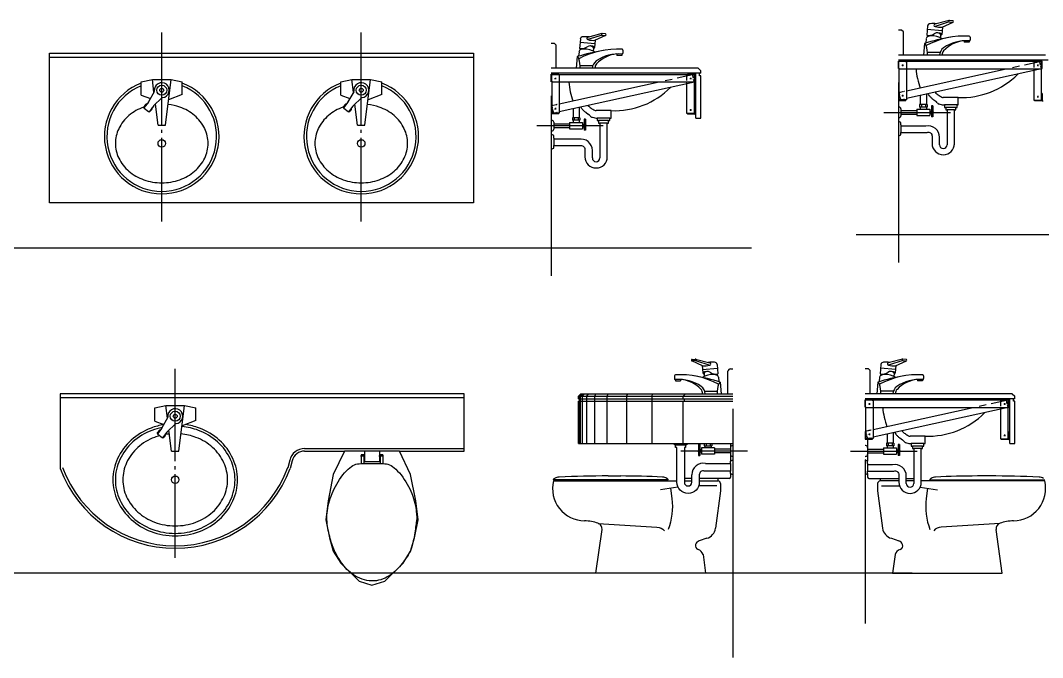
# Model space of a CAD drawing. Header units: inches. Extents: x -1249499 to 290957, y -589671 to 1013543.
# Drawn here: x -1134841 to -1130742, y 300146 to 302703 of the extents above; entities that cross this region are included whole.
import ezdxf

# ---------------------------------------------------------------- set-up
doc = ezdxf.new("R2010")
doc.units = ezdxf.units.IN
doc.header["$MEASUREMENT"] = 0
doc.linetypes.add('HIDDEN', pattern=[2, 1, -1])
doc.layers.add('4', color=4, linetype='Continuous')
doc.layers.add('5', color=5, linetype='Continuous')

msp = doc.modelspace()

# ---------------------------------------------------------------- linework, layer by layer
at = {"layer": '4'}
for p, q in [((-1131116.6, 302702.7), (-1131174.3, 302687.9)), ((-1131115.9, 302696.9), (-1131173.1, 302678.7)), ((-1131144.4, 302676.2), (-1131101, 302696.2)), ((-1131115.9, 302696.9), (-1131102.8, 302695.8)), ((-1131102.3, 302701.7), (-1131115.4, 302702.9)), ((-1131306.9, 302663.8), (-1131319.9, 302663.8)), ((-1131299.9, 302656.8), (-1131306.9, 302663.8)), ((-1131299.9, 302563.8), (-1131299.9, 302656.8)), ((-1131203.1, 302680.8), (-1131206.3, 302643.7)), ((-1131144.5, 302661.8), (-1131204.3, 302667)), ((-1131143.2, 302676.5), (-1131145.8, 302647)), ((-1132595.4, 302627.9), (-1132598.7, 302590.8)), ((-1132536.9, 302608.9), (-1132596.7, 302614.2)), ((-1132509, 302649.9), (-1132566.7, 302635)), ((-1132508.3, 302644), (-1132565.5, 302625.8)), ((-1132535.6, 302623.6), (-1132538.2, 302594.1)), ((-1132536.8, 302623.3), (-1132493.4, 302643.3)), ((-1132508.3, 302644), (-1132495.2, 302642.9)), ((-1132494.7, 302648.9), (-1132507.8, 302650)), ((-1131208.4, 302629.7), (-1131210, 302612.4)), ((-1131203.3, 302643.1), (-1131203.8, 302637.7)), ((-1131150.5, 302644.5), (-1131151.5, 302633.1)), ((-1131056.4, 302621.1), (-1131056.4, 302615.4)), ((-1131036.4, 302615.4), (-1131056.4, 302615.4)), ((-1131036.4, 302620.4), (-1131036.4, 302615.4)), ((-1131032, 302635.9), (-1131032, 302624.4)), ((-1134724, 302570.9), (-1133024, 302570.9)), ((-1134724, 301970.9), (-1134724, 302570.9)), ((-1133024, 302570.9), (-1133024, 301970.9)), ((-1132699.3, 302610.9), (-1132712.3, 302610.9)), ((-1132692.3, 302603.9), (-1132699.3, 302610.9)), ((-1132692.3, 302510.9), (-1132692.3, 302603.9)), ((-1132600.8, 302576.9), (-1132602.3, 302559.6)), ((-1132595.7, 302590.2), (-1132596.2, 302584.9)), ((-1132542.9, 302591.7), (-1132543.9, 302580.2)), ((-1132424.4, 302583.1), (-1132424.4, 302571.5)), ((-1131215.4, 302610.6), (-1131219.5, 302563.8)), ((-1131215.4, 302610.6), (-1131208.9, 302602.1)), ((-1131153.2, 302574), (-1131203.8, 302574)), ((-1134724, 302555.9), (-1133024, 302555.9)), ((-1132607.8, 302557.8), (-1132611.9, 302510.9)), ((-1132607.8, 302557.8), (-1132601.3, 302549.2)), ((-1132448.8, 302568.3), (-1132448.8, 302562.5)), ((-1132428.8, 302562.5), (-1132448.8, 302562.5)), ((-1132428.8, 302567.5), (-1132428.8, 302562.5)), ((-1130729.9, 302563.8), (-1131319.9, 302563.8)), ((-1130719.9, 302543.8), (-1131319.9, 302543.8)), ((-1131319.9, 302539.8), (-1131319.9, 302509.8)), ((-1131319.9, 302509.8), (-1131319.9, 302539.8)), ((-1131319.9, 302539.8), (-1131289.9, 302539.8)), ((-1130745.9, 302537.8), (-1131317.9, 302537.8)), ((-1131317.9, 302511.7), (-1131317.9, 302537.8)), ((-1131287.9, 302537.8), (-1131287.9, 302383.8)), ((-1130753.1, 302537.3), (-1130814.1, 302523.9)), ((-1130775.9, 302514.1), (-1130775.9, 302537.8)), ((-1130743.9, 302539.8), (-1130773.9, 302539.8)), ((-1130749.8, 302523.9), (-1130753.1, 302537.3)), ((-1130745.9, 302381.7), (-1130745.9, 302537.8)), ((-1130743.9, 302509.8), (-1130743.9, 302539.8)), ((-1132122.3, 302510.9), (-1132712.3, 302510.9)), ((-1132112.3, 302490.9), (-1132712.3, 302490.9)), ((-1132545.6, 302521.2), (-1132596.2, 302521.2)), ((-1132132.3, 302310.9), (-1132132.3, 302490.9)), ((-1132122.3, 302510.9), (-1132112.3, 302500.9)), ((-1132117.3, 302480.9), (-1132117.3, 302490.9)), ((-1132112.3, 302490.9), (-1132112.3, 302500.9)), ((-1131317.9, 302511.7), (-1131317.9, 302413.1)), ((-1130745.9, 302507.8), (-1131317.9, 302507.8)), ((-1131306.1, 302522.8), (-1131299.7, 302522.8)), ((-1131302.9, 302526), (-1131302.9, 302519.6)), ((-1130745.9, 302508.2), (-1131287.9, 302389)), ((-1130887.3, 302507.8), (-1131287.9, 302419.7)), ((-1130834.5, 302519.4), (-1130862.3, 302513.3)), ((-1130775.9, 302381.7), (-1130775.9, 302507.8)), ((-1130764.1, 302522.8), (-1130757.7, 302522.8)), ((-1130760.9, 302526), (-1130760.9, 302519.6)), ((-1130745.9, 302508.2), (-1130748.7, 302519.4)), ((-1134356.3, 302456.1), (-1134311.6, 302466.1)), ((-1134356.3, 302402.7), (-1134356.3, 302456.1)), ((-1134311.6, 302466.1), (-1134236.5, 302466.1)), ((-1134305.3, 302414.7), (-1134311.6, 302466.1)), ((-1134259, 302282.9), (-1134236.5, 302466.1)), ((-1134236.5, 302466.1), (-1134191.8, 302456.1)), ((-1134191.8, 302405.8), (-1134191.8, 302456.1)), ((-1133556.3, 302456.1), (-1133511.6, 302466.1)), ((-1133556.3, 302402.7), (-1133556.3, 302456.1)), ((-1133511.6, 302466.1), (-1133436.5, 302466.1)), ((-1133505.3, 302414.7), (-1133511.6, 302466.1)), ((-1133459, 302282.9), (-1133436.5, 302466.1)), ((-1133436.5, 302466.1), (-1133391.8, 302456.1)), ((-1133391.8, 302405.8), (-1133391.8, 302456.1)), ((-1132712.3, 302456.9), (-1132712.3, 302486.9)), ((-1132712.3, 302486.9), (-1132712.3, 302456.9)), ((-1132712.3, 302486.9), (-1132682.3, 302486.9)), ((-1132710.3, 302458.8), (-1132710.3, 302484.9)), ((-1132138.3, 302484.9), (-1132710.3, 302484.9)), ((-1132710.3, 302458.8), (-1132710.3, 302360.2)), ((-1132138.3, 302454.9), (-1132710.3, 302454.9)), ((-1132698.4, 302469.9), (-1132692.1, 302469.9)), ((-1132695.3, 302473.1), (-1132695.3, 302466.8)), ((-1132680.3, 302484.9), (-1132680.3, 302330.9)), ((-1132138.3, 302455.3), (-1132680.3, 302336.1)), ((-1132279.7, 302454.9), (-1132680.3, 302366.8)), ((-1132226.8, 302466.5), (-1132254.6, 302460.4)), ((-1132145.4, 302484.4), (-1132206.5, 302471)), ((-1132168.3, 302461.2), (-1132168.3, 302484.9)), ((-1132168.3, 302328.8), (-1132168.3, 302454.9)), ((-1132136.3, 302486.9), (-1132166.3, 302486.9)), ((-1132156.4, 302469.9), (-1132150.1, 302469.9)), ((-1132153.3, 302473.1), (-1132153.3, 302466.8)), ((-1132142.1, 302471), (-1132145.4, 302484.4)), ((-1132138.3, 302455.3), (-1132141, 302466.5)), ((-1132138.3, 302328.8), (-1132138.3, 302484.9)), ((-1132136.3, 302456.9), (-1132136.3, 302486.9)), ((-1132112.3, 302480.9), (-1132117.3, 302480.9)), ((-1132112.3, 302310.9), (-1132112.3, 302480.9)), ((-1134304.4, 302416.1), (-1134327.2, 302376.1)), ((-1133504.4, 302416.1), (-1133527.2, 302376.1)), ((-1131319.9, 302411.8), (-1131319.9, 302381.8)), ((-1131319.9, 302411.8), (-1131319.9, 302381.8)), ((-1131317.9, 302409.9), (-1131317.9, 302383.8)), ((-1130743.9, 302409.7), (-1130743.9, 302379.7)), ((-1134356.3, 302402.7), (-1134319.2, 302390.2)), ((-1134327.6, 302375.5), (-1134345.6, 302352.5)), ((-1134273.3, 302391.8), (-1134306.6, 302360)), ((-1134289, 302282.9), (-1134299.4, 302366.9)), ((-1134191.8, 302405.8), (-1134246.5, 302384.8)), ((-1133556.3, 302402.7), (-1133519.2, 302390.2)), ((-1133527.6, 302375.5), (-1133545.6, 302352.5)), ((-1133473.3, 302391.8), (-1133506.6, 302360)), ((-1133489, 302282.9), (-1133499.4, 302366.9)), ((-1133391.8, 302405.8), (-1133446.5, 302384.8)), ((-1131319.9, 302381.8), (-1131289.9, 302381.8)), ((-1131287.9, 302383.8), (-1131317.9, 302383.8)), ((-1131306.1, 302401.4), (-1131299.7, 302401.4)), ((-1131302.9, 302404.5), (-1131302.9, 302398.2)), ((-1131232.1, 302401.2), (-1131232.1, 302365.3)), ((-1131207.7, 302406.6), (-1131207.7, 302365.3)), ((-1131181.5, 302387.2), (-1131169.9, 302378.8)), ((-1131109.9, 302393.8), (-1131139.9, 302393.8)), ((-1131079.9, 302393.8), (-1131109.9, 302393.8)), ((-1131079.9, 302373.8), (-1131079.9, 302393.8)), ((-1131079.9, 302363.8), (-1131079.9, 302373.8)), ((-1130745.9, 302381.7), (-1130775.9, 302381.7)), ((-1130743.9, 302379.7), (-1130773.9, 302379.7)), ((-1130764.1, 302396.7), (-1130757.7, 302396.7)), ((-1130760.9, 302399.9), (-1130760.9, 302393.5)), ((-1130743.9, 302379.7), (-1130739.9, 302379.7)), ((-1134339, 302365.8), (-1134345.1, 302357.9)), ((-1134344.3, 302350.9), (-1134326.9, 302337.4)), ((-1134307.1, 302359.5), (-1134325.1, 302336.5)), ((-1134313.8, 302346.1), (-1134319.9, 302338.2)), ((-1133539, 302365.8), (-1133545.1, 302357.9)), ((-1133544.3, 302350.9), (-1133526.9, 302337.4)), ((-1133507.1, 302359.5), (-1133525.1, 302336.5)), ((-1133513.8, 302346.1), (-1133519.9, 302338.2)), ((-1132712.3, 302358.9), (-1132712.3, 302328.9)), ((-1132712.3, 302358.9), (-1132712.3, 302328.9)), ((-1132712.3, 302328.9), (-1132682.3, 302328.9)), ((-1132710.3, 302357), (-1132710.3, 302330.9)), ((-1132680.3, 302330.9), (-1132710.3, 302330.9)), ((-1132698.4, 302348.5), (-1132692.1, 302348.5)), ((-1132695.3, 302351.7), (-1132695.3, 302345.3)), ((-1132624.5, 302348.4), (-1132624.5, 302312.4)), ((-1132600.1, 302353.7), (-1132600.1, 302312.4)), ((-1132573.8, 302334.4), (-1132562.3, 302325.9)), ((-1132502.3, 302340.9), (-1132532.3, 302340.9)), ((-1132472.3, 302340.9), (-1132502.3, 302340.9)), ((-1132472.3, 302320.9), (-1132472.3, 302340.9)), ((-1132138.3, 302328.8), (-1132168.3, 302328.8)), ((-1132136.3, 302326.8), (-1132166.3, 302326.8)), ((-1132156.4, 302343.8), (-1132150.1, 302343.8)), ((-1132153.3, 302347), (-1132153.3, 302340.7)), ((-1132136.3, 302356.8), (-1132136.3, 302326.8)), ((-1132136.3, 302326.8), (-1132132.3, 302326.8)), ((-1131317.9, 302355.5), (-1131319.9, 302355.5)), ((-1131309.9, 302347.5), (-1131309.9, 302320.1)), ((-1131309.9, 302341.3), (-1131246.1, 302341.3)), ((-1131309.9, 302326.3), (-1131246.1, 302326.3)), ((-1131246.1, 302346.3), (-1131193.7, 302346.3)), ((-1131246.1, 302346.3), (-1131246.1, 302321.3)), ((-1131234.9, 302365.3), (-1131234.9, 302355.3)), ((-1131204.9, 302365.3), (-1131234.9, 302365.3)), ((-1131204.9, 302355.3), (-1131234.9, 302355.3)), ((-1131232.1, 302355.3), (-1131232.1, 302346.3)), ((-1131228, 302365.3), (-1131228, 302355.3)), ((-1131211.8, 302365.3), (-1131211.8, 302355.3)), ((-1131207.7, 302355.3), (-1131207.7, 302346.3)), ((-1131204.9, 302365.3), (-1131204.9, 302355.3)), ((-1131193.7, 302346.3), (-1131193.7, 302321.3)), ((-1131193.7, 302338.8), (-1131187.7, 302338.8)), ((-1131193.7, 302328.8), (-1131187.7, 302328.8)), ((-1131187.7, 302359.7), (-1131187.7, 302315.6)), ((-1131181.9, 302359.7), (-1131187.7, 302359.7)), ((-1131181.9, 302359.7), (-1131181.9, 302315.6)), ((-1131181.9, 302336.3), (-1131180.9, 302336.3)), ((-1131181.9, 302331.3), (-1131180.9, 302331.3)), ((-1131180.9, 302336.3), (-1131180.9, 302331.3)), ((-1131139.9, 302363.8), (-1131134.9, 302363.8)), ((-1131134.9, 302363.8), (-1131134.9, 302353.8)), ((-1131134.9, 302353.8), (-1131129.9, 302353.8)), ((-1131129.9, 302353.8), (-1131129.9, 302343.8)), ((-1131089.9, 302353.8), (-1131129.9, 302353.8)), ((-1131129.9, 302343.8), (-1131124.9, 302343.8)), ((-1131124.9, 302343.8), (-1131124.9, 302203.8)), ((-1131094.9, 302343.8), (-1131124.9, 302343.8)), ((-1131094.9, 302203.8), (-1131094.9, 302343.8)), ((-1131094.9, 302343.8), (-1131089.9, 302343.8)), ((-1131089.9, 302343.8), (-1131089.9, 302353.8)), ((-1131089.9, 302353.8), (-1131084.9, 302353.8)), ((-1131084.9, 302353.8), (-1131084.9, 302363.8)), ((-1131084.9, 302363.8), (-1131079.9, 302363.8)), ((-1132710.3, 302302.6), (-1132712.3, 302302.6)), ((-1132702.3, 302294.6), (-1132702.3, 302267.2)), ((-1132702.3, 302288.4), (-1132638.4, 302288.4)), ((-1132638.4, 302293.4), (-1132638.4, 302268.4)), ((-1132638.4, 302293.4), (-1132586.1, 302293.4)), ((-1132627.3, 302312.4), (-1132627.3, 302302.4)), ((-1132597.3, 302312.4), (-1132627.3, 302312.4)), ((-1132597.3, 302302.4), (-1132627.3, 302302.4)), ((-1132624.5, 302302.4), (-1132624.5, 302293.4)), ((-1132620.3, 302312.4), (-1132620.3, 302302.4)), ((-1132604.2, 302312.4), (-1132604.2, 302302.4)), ((-1132600.1, 302302.4), (-1132600.1, 302293.4)), ((-1132597.3, 302312.4), (-1132597.3, 302302.4)), ((-1132586.1, 302293.4), (-1132586.1, 302268.4)), ((-1132586.1, 302285.9), (-1132580.1, 302285.9)), ((-1132580.1, 302306.8), (-1132580.1, 302262.8)), ((-1132574.3, 302306.8), (-1132580.1, 302306.8)), ((-1132574.3, 302306.8), (-1132574.3, 302262.8)), ((-1132532.3, 302310.9), (-1132527.3, 302310.9)), ((-1132527.3, 302310.9), (-1132527.3, 302300.9)), ((-1132527.3, 302300.9), (-1132522.3, 302300.9)), ((-1132522.3, 302300.9), (-1132522.3, 302290.9)), ((-1132482.3, 302300.9), (-1132522.3, 302300.9)), ((-1132522.3, 302290.9), (-1132517.3, 302290.9)), ((-1132517.3, 302290.9), (-1132517.3, 302150.9)), ((-1132487.3, 302290.9), (-1132517.3, 302290.9)), ((-1132487.3, 302150.9), (-1132487.3, 302290.9)), ((-1132487.3, 302290.9), (-1132482.3, 302290.9)), ((-1132482.3, 302300.9), (-1132477.3, 302300.9)), ((-1132482.3, 302290.9), (-1132482.3, 302300.9)), ((-1132477.3, 302310.9), (-1132472.3, 302310.9)), ((-1132477.3, 302300.9), (-1132477.3, 302310.9)), ((-1132472.3, 302310.9), (-1132472.3, 302320.9)), ((-1132132.3, 302310.9), (-1132112.3, 302310.9)), ((-1131317.9, 302312.1), (-1131319.9, 302312.1)), ((-1131319.9, 302298.8), (-1131319.9, 302238.8)), ((-1131309.9, 302293.8), (-1131319.9, 302298.8)), ((-1131309.9, 302283.8), (-1131309.9, 302293.8)), ((-1131246.1, 302321.3), (-1131193.7, 302321.3)), ((-1131181.9, 302315.6), (-1131187.7, 302315.6)), ((-1134289, 302282.9), (-1134259, 302282.9)), ((-1133489, 302282.9), (-1133459, 302282.9)), ((-1132770.4, 302280.9), (-1132503.6, 302280.9)), ((-1132710.3, 302259.2), (-1132712.3, 302259.2)), ((-1132702.3, 302240.9), (-1132712.3, 302245.9)), ((-1132712.3, 302245.9), (-1132712.3, 302185.9)), ((-1132702.3, 302273.4), (-1132638.4, 302273.4)), ((-1132638.4, 302268.4), (-1132586.1, 302268.4)), ((-1132586.1, 302275.9), (-1132580.1, 302275.9)), ((-1132574.3, 302262.8), (-1132580.1, 302262.8)), ((-1132574.3, 302283.4), (-1132573.3, 302283.4)), ((-1132574.3, 302278.4), (-1132573.3, 302278.4)), ((-1132573.3, 302283.4), (-1132573.3, 302278.4)), ((-1131319.9, 302238.8), (-1131309.9, 302243.8)), ((-1131309.9, 302283.8), (-1131309.9, 302253.8)), ((-1131209.9, 302278.8), (-1131309.9, 302278.8)), ((-1132702.3, 302230.9), (-1132702.3, 302240.9)), ((-1132702.3, 302230.9), (-1132702.3, 302200.9)), ((-1132602.3, 302225.9), (-1132702.3, 302225.9)), ((-1131154.9, 302203.8), (-1131154.9, 302233.8)), ((-1132712.3, 302185.9), (-1132702.3, 302190.9)), ((-1132547.3, 302150.9), (-1132547.3, 302180.9)), ((-1133024, 301970.9), (-1134724, 301970.9)), ((-1132147.6, 301342.8), (-1132134.5, 301343.9)), ((-1132133.2, 301343.8), (-1132075.5, 301328.9)), ((-1131303.5, 301343.8), (-1131361.2, 301328.9)), ((-1131289.1, 301342.8), (-1131302.2, 301343.9)), ((-1132105.5, 301317.2), (-1132148.8, 301337.2)), ((-1132133.9, 301338), (-1132147, 301336.8)), ((-1132133.9, 301338), (-1132076.7, 301319.8)), ((-1132106.6, 301317.6), (-1132104, 301288.1)), ((-1132105.3, 301302.8), (-1132045.6, 301308.1)), ((-1132046.8, 301321.9), (-1132043.5, 301284.7)), ((-1131993.4, 301304.8), (-1131983.4, 301304.8)), ((-1131440.3, 301304.8), (-1131453.3, 301304.8)), ((-1131433.3, 301297.8), (-1131440.3, 301304.8)), ((-1131389.9, 301321.9), (-1131393.2, 301284.7)), ((-1131331.4, 301302.8), (-1131391.1, 301308.1)), ((-1131302.8, 301338), (-1131360, 301319.8)), ((-1131330.1, 301317.6), (-1131332.7, 301288.1)), ((-1131331.2, 301317.2), (-1131287.9, 301337.2)), ((-1131302.8, 301338), (-1131289.7, 301336.8)), ((-1132217.8, 301277), (-1132217.8, 301265.4)), ((-1132213.4, 301261.5), (-1132213.4, 301256.5)), ((-1132193.4, 301262.2), (-1132193.4, 301256.5)), ((-1132099.3, 301285.6), (-1132098.3, 301274.2)), ((-1132046.5, 301284.2), (-1132046, 301278.8)), ((-1132041.4, 301270.8), (-1132039.9, 301253.5)), ((-1132003.4, 301204.8), (-1132003.4, 301294.8)), ((-1131433.3, 301204.8), (-1131433.3, 301297.8)), ((-1131395.3, 301270.8), (-1131396.8, 301253.5)), ((-1131390.2, 301284.2), (-1131390.7, 301278.8)), ((-1131337.4, 301285.6), (-1131338.4, 301274.2)), ((-1131243.3, 301262.2), (-1131243.3, 301256.5)), ((-1131223.3, 301261.5), (-1131223.3, 301256.5)), ((-1131218.9, 301277), (-1131218.9, 301265.4)), ((-1132213.4, 301256.5), (-1132193.4, 301256.5)), ((-1132034.4, 301251.7), (-1132040.9, 301243.2)), ((-1132034.4, 301251.7), (-1132030.3, 301204.8)), ((-1131402.3, 301251.7), (-1131406.4, 301204.8)), ((-1131402.3, 301251.7), (-1131395.8, 301243.2)), ((-1131223.3, 301256.5), (-1131243.3, 301256.5)), ((-1134682, 301189.8), (-1133061, 301189.8)), ((-1133061, 301204.8), (-1134681, 301204.8)), ((-1134681, 301204.8), (-1134681, 300904.8)), ((-1133061, 300974.8), (-1133061, 301204.8)), ((-1132593.4, 301204.8), (-1132603.4, 301194.8)), ((-1132603.4, 301194.8), (-1131983.4, 301194.8)), ((-1132603.4, 301184.8), (-1132603.4, 301194.8)), ((-1132603.4, 301184.8), (-1131983.4, 301184.8)), ((-1132598.4, 301174.8), (-1132598.4, 301184.8)), ((-1132593.4, 301204.8), (-1131983.4, 301204.8)), ((-1132096.6, 301215.1), (-1132046, 301215.1)), ((-1130863.3, 301204.8), (-1131453.3, 301204.8)), ((-1130853.3, 301184.8), (-1131453.3, 301184.8)), ((-1131453.3, 301180.8), (-1131423.3, 301180.8)), ((-1131453.3, 301180.8), (-1131453.3, 301150.8)), ((-1131453.3, 301150.8), (-1131453.3, 301180.8)), ((-1130879.3, 301178.8), (-1131451.3, 301178.8)), ((-1131451.3, 301152.7), (-1131451.3, 301178.8)), ((-1131421.3, 301178.8), (-1131421.3, 301024.8)), ((-1131340.1, 301215.1), (-1131390.7, 301215.1)), ((-1130886.5, 301178.4), (-1130947.5, 301164.9)), ((-1130909.3, 301155.2), (-1130909.3, 301178.8)), ((-1130877.3, 301180.8), (-1130907.3, 301180.8)), ((-1130883.2, 301164.9), (-1130886.5, 301178.4)), ((-1130879.3, 301022.7), (-1130879.3, 301178.8)), ((-1130877.3, 301150.8), (-1130877.3, 301180.8)), ((-1130873.3, 301004.8), (-1130873.3, 301184.8)), ((-1130863.3, 301204.8), (-1130853.3, 301194.8)), ((-1130858.3, 301174.8), (-1130858.3, 301184.8)), ((-1130853.3, 301184.8), (-1130853.3, 301194.8)), ((-1134302.3, 301148), (-1134257.6, 301158)), ((-1134302.3, 301094.6), (-1134302.3, 301148)), ((-1134251.2, 301106.5), (-1134257.6, 301158)), ((-1134257.6, 301158), (-1134182.5, 301158)), ((-1134205, 300974.7), (-1134182.5, 301158)), ((-1134182.5, 301158), (-1134137.8, 301148)), ((-1134137.8, 301097.6), (-1134137.8, 301148)), ((-1132603.4, 301174.8), (-1131983.4, 301174.8)), ((-1132603.4, 301004.8), (-1132603.4, 301174.8)), ((-1131451.3, 301152.7), (-1131451.3, 301054.1)), ((-1130879.3, 301148.8), (-1131451.3, 301148.8)), ((-1131439.5, 301163.8), (-1131433.1, 301163.8)), ((-1131436.3, 301167), (-1131436.3, 301160.7)), ((-1130879.3, 301149.2), (-1131421.3, 301030)), ((-1131020.7, 301148.8), (-1131421.3, 301060.7)), ((-1130967.9, 301160.5), (-1130995.7, 301154.3)), ((-1130909.3, 301022.7), (-1130909.3, 301148.8)), ((-1130897.5, 301163.8), (-1130891.1, 301163.8)), ((-1130894.3, 301167), (-1130894.3, 301160.7)), ((-1130879.3, 301149.2), (-1130882.1, 301160.5)), ((-1130853.3, 301174.8), (-1130858.3, 301174.8)), ((-1130853.3, 301004.8), (-1130853.3, 301174.8)), ((-1134250.4, 301107.9), (-1134273.2, 301067.9)), ((-1134137.8, 301097.6), (-1134192.5, 301076.6)), ((-1134302.3, 301094.6), (-1134265.2, 301082)), ((-1134273.6, 301067.3), (-1134291.6, 301044.3)), ((-1134285, 301057.6), (-1134291.1, 301049.7)), ((-1134219.3, 301083.6), (-1134252.6, 301051.8)), ((-1134235, 300974.7), (-1134245.4, 301058.8)), ((-1134290.3, 301042.7), (-1134272.9, 301029.2)), ((-1134253.1, 301051.3), (-1134271.1, 301028.3)), ((-1134259.8, 301037.9), (-1134265.9, 301030)), ((-1131453.3, 301052.8), (-1131453.3, 301022.8)), ((-1131453.3, 301052.8), (-1131453.3, 301022.8)), ((-1131453.3, 301022.8), (-1131423.3, 301022.8)), ((-1131451.3, 301050.9), (-1131451.3, 301024.8)), ((-1131421.3, 301024.8), (-1131451.3, 301024.8)), ((-1131443.3, 301022.8), (-1131443.3, 300934.8)), ((-1131439.5, 301042.4), (-1131433.1, 301042.4)), ((-1131436.3, 301045.6), (-1131436.3, 301039.3)), ((-1131365.5, 301042.3), (-1131365.5, 301006.3)), ((-1131341.1, 301047.6), (-1131341.1, 301006.3)), ((-1131314.9, 301028.3), (-1131303.3, 301019.8)), ((-1131243.3, 301034.8), (-1131273.3, 301034.8)), ((-1131213.3, 301034.8), (-1131243.3, 301034.8)), ((-1131213.3, 301014.8), (-1131213.3, 301034.8)), ((-1131213.3, 301004.8), (-1131213.3, 301014.8)), ((-1130879.3, 301022.7), (-1130909.3, 301022.7)), ((-1130877.3, 301020.7), (-1130907.3, 301020.7)), ((-1130897.5, 301037.7), (-1130891.1, 301037.7)), ((-1130894.3, 301040.9), (-1130894.3, 301034.6)), ((-1130877.3, 301050.7), (-1130877.3, 301020.7)), ((-1130877.3, 301020.7), (-1130873.3, 301020.7)), ((-1134235, 300974.7), (-1134205, 300974.7)), ((-1133701, 300984.8), (-1133061, 300984.8)), ((-1133701, 300974.8), (-1133541, 300974.8)), ((-1133541, 300974.8), (-1133586, 300880.6)), ((-1133321, 300974.8), (-1133541, 300974.8)), ((-1133461, 300974.8), (-1133461, 300932.2)), ((-1133401, 300974.8), (-1133401, 300932.2)), ((-1133321, 300974.8), (-1133061, 300974.8)), ((-1133276, 300880.6), (-1133321, 300974.8)), ((-1132603.4, 301004.8), (-1131983.4, 301004.8)), ((-1132218.4, 300999.8), (-1132218.4, 301004.8)), ((-1132213.4, 300999.8), (-1132218.4, 300999.8)), ((-1132213.4, 300989.8), (-1132213.4, 300999.8)), ((-1132213.4, 300999.8), (-1132173.4, 300999.8)), ((-1132208.4, 300989.8), (-1132213.4, 300989.8)), ((-1132208.4, 300854.8), (-1132208.4, 300989.8)), ((-1132178.4, 300989.8), (-1132178.4, 300849.8)), ((-1132173.4, 300989.8), (-1132178.4, 300989.8)), ((-1132173.4, 300999.8), (-1132173.4, 300989.8)), ((-1132168.4, 300999.8), (-1132173.4, 300999.8)), ((-1132168.4, 301004.8), (-1132168.4, 300999.8)), ((-1132121.4, 300977.3), (-1132122.4, 300977.3)), ((-1132122.4, 300977.3), (-1132122.4, 300972.3)), ((-1132121.4, 301000.8), (-1132115.6, 301000.8)), ((-1132121.4, 301000.8), (-1132121.4, 300956.7)), ((-1132115.6, 301000.8), (-1132115.6, 300956.7)), ((-1132109.6, 300979.8), (-1132115.6, 300979.8)), ((-1132109.6, 300987.3), (-1132109.6, 300962.3)), ((-1132057.3, 300987.3), (-1132109.6, 300987.3)), ((-1132098.4, 301004.8), (-1132098.4, 300996.3)), ((-1132098.4, 300996.3), (-1132068.4, 300996.3)), ((-1132095.6, 300996.3), (-1132095.6, 300987.3)), ((-1132091.5, 301004.8), (-1132091.5, 300996.3)), ((-1132075.3, 301004.8), (-1132075.3, 300996.3)), ((-1132071.2, 300996.3), (-1132071.2, 300987.3)), ((-1132068.4, 301004.8), (-1132068.4, 300996.3)), ((-1132057.3, 300987.3), (-1132057.3, 300962.3)), ((-1131993.4, 300982.3), (-1132057.3, 300982.3)), ((-1131993.4, 301004.8), (-1131993.4, 300934.8)), ((-1131985.4, 300996.6), (-1131983.4, 300996.6)), ((-1131451.3, 300996.6), (-1131453.3, 300996.6)), ((-1131443.3, 300982.3), (-1131379.5, 300982.3)), ((-1131379.5, 300987.3), (-1131327.1, 300987.3)), ((-1131379.5, 300987.3), (-1131379.5, 300962.3)), ((-1131368.3, 301006.3), (-1131368.3, 300996.3)), ((-1131338.3, 301006.3), (-1131368.3, 301006.3)), ((-1131338.3, 300996.3), (-1131368.3, 300996.3)), ((-1131365.5, 300996.3), (-1131365.5, 300987.3)), ((-1131361.4, 301006.3), (-1131361.4, 300996.3)), ((-1131345.2, 301006.3), (-1131345.2, 300996.3)), ((-1131341.1, 300996.3), (-1131341.1, 300987.3)), ((-1131338.3, 301006.3), (-1131338.3, 300996.3)), ((-1131327.1, 300987.3), (-1131327.1, 300962.3)), ((-1131327.1, 300979.8), (-1131321.1, 300979.8)), ((-1131315.3, 301000.8), (-1131321.1, 301000.8)), ((-1131321.1, 301000.8), (-1131321.1, 300956.7)), ((-1131315.3, 301000.8), (-1131315.3, 300956.7)), ((-1131315.3, 300977.3), (-1131314.3, 300977.3)), ((-1131314.3, 300977.3), (-1131314.3, 300972.3)), ((-1131273.3, 301004.8), (-1131268.3, 301004.8)), ((-1131268.3, 301004.8), (-1131268.3, 300994.8)), ((-1131268.3, 300994.8), (-1131263.3, 300994.8)), ((-1131223.3, 300994.8), (-1131263.3, 300994.8)), ((-1131263.3, 300994.8), (-1131263.3, 300984.8)), ((-1131263.3, 300984.8), (-1131258.3, 300984.8)), ((-1131258.3, 300984.8), (-1131258.3, 300844.8)), ((-1131228.3, 300984.8), (-1131258.3, 300984.8)), ((-1131228.3, 300844.8), (-1131228.3, 300984.8)), ((-1131228.3, 300984.8), (-1131223.3, 300984.8)), ((-1131223.3, 300984.8), (-1131223.3, 300994.8)), ((-1131223.3, 300994.8), (-1131218.3, 300994.8)), ((-1131218.3, 300994.8), (-1131218.3, 301004.8)), ((-1131218.3, 301004.8), (-1131213.3, 301004.8)), ((-1130873.3, 301004.8), (-1130853.3, 301004.8)), ((-1133760.4, 300937.8), (-1133768.7, 300907.5)), ((-1133750.7, 300935.1), (-1133759, 300904.8)), ((-1133458.1, 300954.7), (-1133477.4, 300954.7)), ((-1133474, 300959.7), (-1133474, 300924.8)), ((-1133464, 300959.7), (-1133474, 300959.7)), ((-1133464, 300959.7), (-1133464, 300924.8)), ((-1133401, 300932.2), (-1133461, 300932.2)), ((-1133385.3, 300954.7), (-1133403.9, 300954.7)), ((-1133398, 300959.7), (-1133398, 300924.8)), ((-1133388, 300959.7), (-1133398, 300959.7)), ((-1133388, 300959.7), (-1133388, 300924.8)), ((-1132121.4, 300972.3), (-1132122.4, 300972.3)), ((-1132121.4, 300956.7), (-1132115.6, 300956.7)), ((-1132109.6, 300969.8), (-1132115.6, 300969.8)), ((-1132057.3, 300962.3), (-1132109.6, 300962.3)), ((-1131993.4, 300967.3), (-1132057.3, 300967.3)), ((-1131993.4, 300934.8), (-1131983.4, 300939.8)), ((-1131993.4, 300924.8), (-1131993.4, 300934.8)), ((-1131985.4, 300953.1), (-1131983.4, 300953.1)), ((-1131983.4, 300939.8), (-1131983.4, 300879.8)), ((-1131451.3, 300953.1), (-1131453.3, 300953.1)), ((-1131443.3, 300934.8), (-1131453.3, 300939.8)), ((-1131453.3, 300939.8), (-1131453.3, 300879.8)), ((-1131443.3, 300967.3), (-1131379.5, 300967.3)), ((-1131443.3, 300924.8), (-1131443.3, 300934.8)), ((-1131379.5, 300962.3), (-1131327.1, 300962.3)), ((-1131327.1, 300969.8), (-1131321.1, 300969.8)), ((-1131315.3, 300956.7), (-1131321.1, 300956.7)), ((-1131315.3, 300972.3), (-1131314.3, 300972.3)), ((-1132093.4, 300924.8), (-1131993.4, 300924.8)), ((-1131993.4, 300924.8), (-1131993.4, 300894.8)), ((-1131443.3, 300924.8), (-1131443.3, 300894.8)), ((-1131343.3, 300919.8), (-1131443.3, 300919.8)), ((-1133586, 300880.6), (-1133606.4, 300774.6)), ((-1133255.6, 300774.6), (-1133276, 300880.6)), ((-1132448.4, 300859.8), (-1132703.4, 300859.8)), ((-1132703.4, 300854.8), (-1132208.4, 300854.8)), ((-1132483.4, 300874.8), (-1132433.4, 300874.8)), ((-1132243.4, 300859.8), (-1132448.4, 300859.8)), ((-1132148.4, 300864.8), (-1132178.4, 300864.8)), ((-1132148.4, 300849.8), (-1132148.4, 300879.8)), ((-1132043.4, 300864.8), (-1132118.4, 300864.8)), ((-1132043.4, 300864.8), (-1132043.4, 300854.8)), ((-1131998.4, 300864.8), (-1132043.4, 300864.8)), ((-1131993.4, 300884.8), (-1131993.4, 300869.8)), ((-1131983.4, 300879.8), (-1131993.4, 300884.8)), ((-1131453.3, 300879.8), (-1131443.3, 300884.8)), ((-1131443.3, 300884.8), (-1131443.3, 300869.8)), ((-1131438.3, 300864.8), (-1131393.3, 300864.8)), ((-1131393.3, 300864.8), (-1131318.3, 300864.8)), ((-1131393.3, 300864.8), (-1131393.3, 300854.8)), ((-1131288.3, 300844.8), (-1131288.3, 300874.8)), ((-1131288.3, 300864.8), (-1131258.3, 300864.8)), ((-1130733.3, 300854.8), (-1131228.3, 300854.8)), ((-1131193.3, 300859.8), (-1130988.3, 300859.8)), ((-1130953.3, 300874.8), (-1131003.3, 300874.8)), ((-1130988.3, 300859.8), (-1130733.3, 300859.8)), ((-1132033.4, 300814.8), (-1132053.4, 300664.8)), ((-1132033.4, 300844.8), (-1132033.4, 300814.8)), ((-1131403.3, 300844.8), (-1131403.3, 300814.8)), ((-1131403.3, 300814.8), (-1131383.3, 300664.8)), ((-1133606.4, 300774.6), (-1133616, 300698.8)), ((-1133246, 300698.8), (-1133255.6, 300774.6)), ((-1133616, 300698.8), (-1133601, 300626.1)), ((-1133261, 300626.1), (-1133246, 300698.8)), ((-1132533.4, 300484.8), (-1132508.4, 300659.8)), ((-1130903.3, 300484.8), (-1130928.3, 300659.8)), ((-1133601, 300626.1), (-1133586, 300573.1)), ((-1133276, 300573.1), (-1133261, 300626.1)), ((-1132088.4, 300624.8), (-1132118.4, 300614.8)), ((-1131348.3, 300624.8), (-1131318.3, 300614.8)), ((-1133586, 300573.1), (-1133556, 300525.1)), ((-1133306, 300525.1), (-1133276, 300573.1)), ((-1133556, 300525.1), (-1133482.8, 300453.2)), ((-1133379.8, 300453.4), (-1133306, 300525.1)), ((-1132103.4, 300559.8), (-1132093.4, 300484.8)), ((-1131333.3, 300559.8), (-1131343.3, 300484.8)), ((-1132093.4, 300484.8), (-1132533.4, 300484.8)), ((-1131343.3, 300484.8), (-1130903.3, 300484.8)), ((-1133482.8, 300453.2), (-1133431, 300437.2)), ((-1133431, 300437.2), (-1133379.8, 300453.4))]:
    msp.add_line(p, q, dxfattribs=at)
at = {"layer": '4', "linetype": 'HIDDEN'}
for points in [[(-1131295.8, 302417.9), (-1131318, 302413.1), (-1131310.8, 302383.9), (-1131295.8, 302387.2)], [(-1132688.2, 302365.1), (-1132710.4, 302360.2), (-1132703.2, 302331.1), (-1132688.2, 302334.4)], [(-1131429.2, 301059), (-1131451.4, 301054.1), (-1131444.2, 301025), (-1131429.2, 301028.3)]]:
    msp.add_lwpolyline(points, dxfattribs=at)
at = {"layer": '4'}
for points in [[(-1131084.9, 302363.8), (-1131109.9, 302363.8), (-1131134.9, 302363.8, -0.009146)], [(-1132477.3, 302310.9), (-1132502.3, 302310.9), (-1132527.3, 302310.9, -0.009146)], [(-1131309.9, 302243.8), (-1131309.9, 302253.8), (-1131204.9, 302253.8, -0.5), (-1131184.9, 302238.8), (-1131184.9, 302208.8, 1), (-1131094.9, 302208.8), (-1131094.9, 302213.8)], [(-1132702.3, 302190.9), (-1132702.3, 302200.9), (-1132597.3, 302200.9, -0.5), (-1132577.3, 302185.9), (-1132577.3, 302155.9, 1), (-1132487.3, 302155.9), (-1132487.3, 302160.9)], [(-1134470, 300859.7, 0.108254), (-1134451.4, 300774.8, 0.102013), (-1134396.8, 300700.6, 0.094273), (-1134316.9, 300652.2, 0.089446), (-1134220, 300634.7, 0.089446), (-1134123.2, 300652.2, 0.094273), (-1134043.3, 300700.6, 0.102013), (-1133988.6, 300774.8, 0.108254), (-1133970, 300859.7, 0.108254), (-1133988.6, 300944.6, 0.102013), (-1134043.3, 301018.8, 0.094273), (-1134123.2, 301067.2, 0.052395), (-1134179.3, 301081.7, 0.089446)], [(-1134265.8, 301080.9, 0.047775), (-1134316.9, 301067.2, 0.094273), (-1134396.8, 301018.8, 0.102013), (-1134451.4, 300944.6, 0.108254), (-1134470, 300859.7, 0.108254)], [(-1134460, 300859.7, 0.108254), (-1134442.3, 300779, 0.102013), (-1134390.1, 300708, 0.094273), (-1134313.4, 300661.5, 0.089446), (-1134220, 300644.7, 0.089446), (-1134126.7, 300661.5, 0.094273), (-1134049.9, 300708, 0.102013), (-1133997.7, 300779, 0.108254), (-1133980, 300859.7, 0.108254), (-1133997.7, 300940.4, 0.102013), (-1134049.9, 301011.4, 0.094273), (-1134126.7, 301057.9, 0.063873), (-1134192.9, 301073.3, 0.089446)], [(-1134272.3, 301069.5, 0.040046), (-1134313.4, 301057.9, 0.094273), (-1134390.1, 301011.4, 0.102013), (-1134442.3, 300940.4, 0.108254), (-1134460, 300859.7, 0.108254)], [(-1134430, 300859.7, 0.108254), (-1134415.1, 300791.5, 0.102013), (-1134370, 300730.3, 0.094273), (-1134302.9, 300689.6, 0.089446), (-1134220, 300674.7, 0.089446), (-1134137.1, 300689.6, 0.094273), (-1134070, 300730.3, 0.102013), (-1134025, 300791.5, 0.108254), (-1134010, 300859.7, 0.108254), (-1134025, 300927.9, 0.102013), (-1134070, 300989.1, 0.094273), (-1134137.1, 301029.7, 0.064532), (-1134196.6, 301043.5, 0.089446)], [(-1134282.2, 301036.4, 0.02295), (-1134302.9, 301029.7, 0.094273), (-1134370, 300989.1, 0.102013), (-1134415.1, 300927.9, 0.108254), (-1134430, 300859.7, 0.108254)], [(-1134243.5, 301043.5, 0.016194), (-1134258.7, 301041.5, 0.094273)], [(-1131218.3, 301004.8), (-1131243.3, 301004.8), (-1131268.3, 301004.8, -0.009146)], [(-1131993.4, 300884.8), (-1131993.4, 300894.8), (-1132098.4, 300894.8, 0.5), (-1132118.4, 300879.8), (-1132118.4, 300849.8, -1), (-1132208.4, 300849.8), (-1132208.4, 300854.8)], [(-1131443.3, 300884.8), (-1131443.3, 300894.8), (-1131338.3, 300894.8, -0.5), (-1131318.3, 300879.8), (-1131318.3, 300849.8, 1), (-1131228.3, 300849.8), (-1131228.3, 300854.8)], [(-1132178.4, 300854.8), (-1132148.4, 300854.8, -0.414214)], [(-1132118.4, 300854.8), (-1132043.4, 300854.8, -0.414214)], [(-1131318.3, 300854.8), (-1131393.3, 300854.8, 0.414214)], [(-1131258.3, 300854.8), (-1131288.3, 300854.8, 0.414214)], [(-1132233.6, 300825.8), (-1132228.4, 300784.8, -0.122797), (-1132243.4, 300659.8, -0.945751)], [(-1131203.1, 300825.8), (-1131208.3, 300784.8, 0.122797), (-1131193.3, 300659.8, 0.945751)], [(-1132523.4, 300684.8), (-1132288.4, 300669.8, -0.20266), (-1132258.4, 300654.8, -0.122404)], [(-1130913.3, 300684.8), (-1131148.3, 300669.8, 0.20266), (-1131178.3, 300654.8, 0.122404)]]:
    msp.add_lwpolyline(points, format="xyb", dxfattribs=at)
msp.add_lwpolyline([(-1133348.2, 300912.8), (-1133341.6, 300907.8), (-1133334.9, 300901.7), (-1133328.1, 300894.8), (-1133321.2, 300887.2), (-1133314.4, 300878.9), (-1133307.8, 300870.2), (-1133301.4, 300861.1), (-1133295.3, 300851.7), (-1133289.6, 300842.3), (-1133284.3, 300832.7), (-1133279.5, 300823.1), (-1133275, 300813.5), (-1133271, 300803.9), (-1133267.3, 300794.2), (-1133264.1, 300784.6), (-1133261.4, 300774.9), (-1133259, 300765.4), (-1133257.1, 300756.1), (-1133255.5, 300747), (-1133254.2, 300738.5), (-1133253.2, 300730.6), (-1133252.5, 300723.5), (-1133252, 300717.3), (-1133251.6, 300712.1), (-1133251.4, 300708.1), (-1133251.4, 300705), (-1133251.4, 300702.5), (-1133251.6, 300700.3), (-1133251.9, 300698.1), (-1133252.4, 300695.6), (-1133252.9, 300692.4), (-1133253.5, 300688.4), (-1133254.3, 300683.3), (-1133255.1, 300677.1), (-1133256, 300670.1), (-1133257, 300662.5), (-1133258.1, 300654.5), (-1133259.4, 300646.3), (-1133260.7, 300638), (-1133262.1, 300629.8), (-1133263.6, 300622), (-1133265.2, 300614.6), (-1133266.8, 300607.6), (-1133268.4, 300601.2), (-1133269.9, 300595.4), (-1133271.3, 300590.2), (-1133272.5, 300585.7), (-1133273.6, 300582), (-1133274.5, 300579), (-1133275.2, 300576.7), (-1133275.9, 300574.9), (-1133276.6, 300573.3), (-1133277.4, 300571.7), (-1133278.4, 300569.9), (-1133279.7, 300567.8), (-1133281.4, 300565.1), (-1133283.5, 300561.8), (-1133286, 300557.7), (-1133289, 300553.1), (-1133292.4, 300548), (-1133296.1, 300542.4), (-1133300.3, 300536.4), (-1133304.9, 300530.2), (-1133309.8, 300523.8), (-1133315.1, 300517.2), (-1133320.8, 300510.6), (-1133326.8, 300504), (-1133333.1, 300497.6), (-1133339.8, 300491.3), (-1133346.8, 300485.3), (-1133354.2, 300479.6), (-1133361.8, 300474.4), (-1133369.8, 300469.6), (-1133378, 300465.4), (-1133386.6, 300461.7), (-1133395.3, 300458.7), (-1133404.3, 300456.4), (-1133413.5, 300454.7), (-1133422.8, 300453.9), (-1133432.3, 300453.8), (-1133441.8, 300454.5), (-1133451.5, 300456), (-1133461, 300458.3), (-1133470.4, 300461.1), (-1133479.6, 300464.6), (-1133488.4, 300468.6), (-1133496.9, 300473), (-1133504.8, 300477.9), (-1133512.2, 300483), (-1133519.1, 300488.5), (-1133525.4, 300494.2), (-1133531.3, 300500.1), (-1133536.9, 300506.2), (-1133542.1, 300512.3), (-1133547, 300518.5), (-1133551.6, 300524.8), (-1133556, 300531), (-1133560.3, 300537.2), (-1133564.3, 300543.4), (-1133568.1, 300549.6), (-1133571.7, 300555.9), (-1133575.2, 300562.2), (-1133578.4, 300568.6), (-1133581.5, 300575.1), (-1133584.3, 300581.6), (-1133587, 300588.3), (-1133589.6, 300595.1), (-1133592, 300602.1), (-1133594.3, 300609.2), (-1133596.4, 300616.5), (-1133598.6, 300624), (-1133600.6, 300631.7), (-1133602.6, 300639.6), (-1133604.5, 300647.7), (-1133606.3, 300656), (-1133607.9, 300664.5), (-1133609.3, 300673.2), (-1133610.5, 300681.9), (-1133611.3, 300690.8), (-1133611.7, 300699.9), (-1133611.8, 300709), (-1133611.5, 300718.2), (-1133610.7, 300727.5), (-1133609.6, 300736.9), (-1133608.1, 300746.3), (-1133606.2, 300755.8), (-1133604, 300765.4), (-1133601.3, 300775), (-1133598.3, 300784.6), (-1133595, 300794.3), (-1133591.2, 300803.9), (-1133587.1, 300813.6), (-1133582.6, 300823.2), (-1133577.7, 300832.8), (-1133572.4, 300842.3), (-1133566.7, 300851.7), (-1133560.7, 300861.1), (-1133554.3, 300870.2), (-1133547.6, 300878.9), (-1133540.8, 300887.2), (-1133534, 300894.8), (-1133527.1, 300901.7), (-1133520.3, 300907.8), (-1133513.7, 300912.8), (-1133507.4, 300916.8), (-1133501.2, 300919.8), (-1133495.1, 300921.9), (-1133488.9, 300923.3), (-1133482.7, 300924.2), (-1133476.2, 300924.6), (-1133469.5, 300924.8), (-1133462.4, 300924.8), (-1133454.9, 300924.8), (-1133447.1, 300924.8), (-1133439, 300924.8), (-1133430.8, 300924.8), (-1133422.5, 300924.8), (-1133414.5, 300924.8), (-1133406.6, 300924.8), (-1133399.1, 300924.8), (-1133392.1, 300924.8), (-1133385.4, 300924.6), (-1133379, 300924.2), (-1133372.8, 300923.3), (-1133366.8, 300921.9), (-1133360.7, 300919.8), (-1133354.5, 300916.8)], close=True, dxfattribs=at)
for points in [[(-1132203.9, 300830.3), (-1132273.4, 300819.8)], [(-1132048.4, 300834.8), (-1132121, 300834.8)], [(-1131388.3, 300834.8), (-1131315.7, 300834.8)], [(-1131232.8, 300830.3), (-1131163.3, 300819.8)]]:
    msp.add_lwpolyline(points, dxfattribs=at)
for centre, radius in [((-1134274, 302422.9), 20), ((-1134274, 302422.9), 8), ((-1133474, 302422.9), 20), ((-1133474, 302422.9), 8), ((-1134274, 302209.4), 15), ((-1133474, 302209.4), 15), ((-1134220, 301114.7), 20), ((-1134220, 301114.7), 8), ((-1134220, 300859.7), 15)]:
    msp.add_circle(centre, radius, dxfattribs=at)
for centre, radius, start, end in [((-1131115.6, 302699.9), 3, 84.9575, 264.9575), ((-1131102.5, 302698.7), 3, 264.9575, 84.9575), ((-1131193.1, 302679.9), 10, 84.9575, 174.9575), ((-1131181.6, 302549), 141.3, 84.3298, 94.3254), ((-1131172.7, 302683.4), 4.72, 109.2725, 265.2465), ((-1131162.6, 302629.6), 23.9, 49.7712, 124.3145), ((-1131152.3, 302750.3), 74.5, 253.7876, 276.1274), ((-1131167.1, 302630), 23.9, 52.4361, 79.604), ((-1132585.5, 302627.1), 10, 84.9575, 174.9575), ((-1132574, 302496.2), 141.3, 84.3298, 94.3254), ((-1132565.1, 302630.6), 4.72, 109.2725, 265.2465), ((-1132544.7, 302697.4), 74.5, 253.7876, 276.1274), ((-1132508, 302647), 3, 84.9575, 264.9575), ((-1132494.9, 302645.9), 3, 264.9575, 84.9575), ((-1130956.1, 301748.7), 900.1, 99.9893, 106.748), ((-1131053.3, 302304.9), 335.5, 86.995, 117.6332), ((-1131198.5, 302628.9), 10, 104.8877, 174.9575), ((-1131197.7, 302680.9), 38.2, 256.8698, 304.3145), ((-1131183.3, 302571.7), 69.1, 65.0273, 104.8877), ((-1131168.2, 302602.2), 35.1, 49.0941, 66.4217), ((-1131155.5, 302645), 5, 354.9575, 52.4361), ((-1131150.7, 302648.6), 5.21, 270.7294, 333.7033), ((-1131148.4, 302646.3), 2, 314.776, 49.7712), ((-1131147.8, 302647.2), 2, 333.7033, 354.9575), ((-1131051.3, 302469), 152.1, 84.3945, 125.2669), ((-1131045.3, 302493.3), 128.3, 94.9783, 136.6415), ((-1131036, 302624.4), 4, 264.3945, 0), ((-1131036, 302635.9), 4, 0, 85.1765), ((-1132348.4, 301695.8), 900.1, 99.9893, 106.748), ((-1132445.7, 302252), 335.5, 86.995, 117.6332), ((-1132590.9, 302576), 10, 104.8877, 174.9575), ((-1132590, 302628.1), 38.2, 256.8698, 304.3145), ((-1132575.7, 302518.8), 69.1, 65.0273, 104.8877), ((-1132555, 302576.7), 23.9, 49.7712, 124.3145), ((-1132559.4, 302577.1), 23.9, 52.4361, 79.604), ((-1132560.5, 302549.3), 35.1, 49.0941, 66.4217), ((-1132547.9, 302592.1), 5, 354.9575, 52.4361), ((-1132543.1, 302595.7), 5.21, 270.7294, 333.7033), ((-1132540.8, 302593.5), 2, 314.776, 49.7712), ((-1132540.2, 302594.3), 2, 333.7033, 354.9575), ((-1132428.4, 302571.5), 4, 264.3945, 0), ((-1132428.4, 302583.1), 4, 0, 85.1765), ((-1131331.2, 302565.4), 127.7, 359.2661, 16.6991), ((-1131112.9, 302559.2), 43, 127.659, 173.8716), ((-1131123.2, 302566.9), 21.1, 136.6415, 188.6057), ((-1132723.6, 302512.6), 127.7, 359.2661, 16.6991), ((-1132505.3, 302506.3), 43, 127.659, 173.8716), ((-1132443.7, 302416.1), 152.1, 84.3945, 125.2669), ((-1132437.7, 302440.5), 128.3, 94.9783, 136.6415), ((-1131291.9, 302539.8), 2.01, 273.8418, 359.81), ((-1130771.9, 302539.8), 2.01, 180.19, 266.1582), ((-1132515.6, 302514.1), 21.1, 136.6415, 188.6057), ((-1131319.9, 302511.8), 2.01, 270.19, 356.1582), ((-1130980.5, 302527.8), 269.5, 184.2627, 200.8508), ((-1130743.9, 302511.8), 2.01, 183.8418, 269.81), ((-1134274, 302236.9), 230, 110.9598, 69.0402), ((-1134274, 302422.9), 30, 276.8691, 187.1181), ((-1133474, 302236.9), 230, 110.9598, 69.0402), ((-1133474, 302422.9), 30, 276.8691, 187.1181), ((-1132712.3, 302458.9), 2.01, 270.19, 356.1582), ((-1132684.3, 302486.9), 2.01, 273.8418, 359.81), ((-1132372.8, 302475), 269.5, 184.2627, 200.8508), ((-1132164.3, 302486.9), 2.01, 180.19, 266.1582), ((-1132136.3, 302458.9), 2.01, 183.8418, 269.81), ((-1131066.9, 302712.1), 318.6, 267.6668, 315.0911), ((-1134274, 302236.9), 220, 111.9609, 68.0391), ((-1134308.8, 302418.6), 5, 330.3527, 7.1181), ((-1133474, 302236.9), 220, 111.9609, 68.0391), ((-1133508.8, 302418.6), 5, 330.3527, 7.1181), ((-1132459.3, 302659.2), 318.6, 267.6668, 315.0911), ((-1131319.9, 302409.7), 2.01, 3.8418, 89.81), ((-1131111.3, 302466.7), 107.5, 213.1072, 216.8699), ((-1131084.5, 302506.4), 127.3, 226.3005, 233.6993), ((-1130743.9, 302407.7), 2.01, 90.19, 176.1582), ((-1134335, 302362.7), 5, 75.5718, 141.9936), ((-1134331.6, 302378.6), 5, 321.9936, 330.3527), ((-1134269.9, 302388.2), 5, 96.8691, 133.6346), ((-1134274, 302149), 218.4, 70.6151, 83.3692), ((-1133535, 302362.7), 5, 75.5718, 141.9936), ((-1133531.6, 302378.6), 5, 321.9936, 330.3527), ((-1133469.9, 302388.2), 5, 96.8691, 133.6346), ((-1133474, 302149), 218.4, 70.6151, 83.3692), ((-1131291.9, 302381.7), 2.01, 0.19, 86.1582), ((-1131140.6, 302444.7), 70.9, 216.8699, 225.9573), ((-1131155.8, 302429), 49, 225.9573, 238.478), ((-1131200.8, 302343), 47.3, 38.99, 49.1438), ((-1131146.6, 302387), 22.6, 218.99, 233.7121), ((-1131102.4, 302482.1), 97.2, 233.6993, 243.4349), ((-1131157.2, 302372.5), 4.63, 233.7121, 255.9638), ((-1131033.2, 302868.3), 515.7, 255.9638, 258.0597), ((-1131139.9, 302407), 13.3, 243.4349, 270), ((-1130771.9, 302379.7), 2.01, 93.8418, 179.81), ((-1134284.4, 302178.6), 187.1, 109.2741, 130.3466), ((-1134341.2, 302354.8), 5, 141.9936, 231.9936), ((-1134323.9, 302341.3), 5, 231.9936, 321.9936), ((-1134317.7, 302349.2), 5, 321.9936, 28.4155), ((-1134303.2, 302356.4), 5, 133.6346, 141.9936), ((-1134263.6, 302178.6), 187.1, 49.6534, 70.6151), ((-1133484.4, 302178.6), 187.1, 109.3849, 130.3466), ((-1133541.2, 302354.8), 5, 141.9936, 231.9936), ((-1133523.9, 302341.3), 5, 231.9936, 321.9936), ((-1133517.7, 302349.2), 5, 321.9936, 28.4155), ((-1133503.2, 302356.4), 5, 133.6346, 141.9936), ((-1133463.6, 302178.6), 187.1, 49.6534, 70.6151), ((-1132712.3, 302356.9), 2.01, 3.8418, 89.81), ((-1132684.3, 302328.9), 2.01, 0.19, 86.1582), ((-1132503.7, 302413.9), 107.5, 213.1072, 216.8699), ((-1132533, 302391.9), 70.9, 216.8699, 225.9573), ((-1132548.2, 302376.1), 49, 225.9573, 238.478), ((-1132476.9, 302453.5), 127.3, 226.3005, 233.6993), ((-1132593.2, 302290.2), 47.3, 38.99, 49.1438), ((-1132494.8, 302429.2), 97.2, 233.6993, 243.4349), ((-1132532.3, 302354.2), 13.3, 243.4349, 270), ((-1132164.3, 302326.8), 2.01, 93.8418, 179.81), ((-1132136.3, 302354.8), 2.01, 90.19, 176.1582), ((-1131317.9, 302347.5), 8, 0, 90), ((-1134300.4, 302197.4), 162.4, 130.3466, 154.0053), ((-1134247.7, 302197.4), 162.4, 25.9947, 49.6534), ((-1133500.4, 302197.4), 162.4, 130.3466, 154.0053), ((-1133447.7, 302197.4), 162.4, 25.9947, 49.6534), ((-1132710.3, 302294.6), 8, 0, 90), ((-1132538.9, 302334.1), 22.6, 218.99, 233.7121), ((-1132549.5, 302319.7), 4.63, 233.7121, 255.9638), ((-1132425.6, 302815.5), 515.7, 255.9638, 258.0597), ((-1131317.9, 302320.1), 8, 270, 0), ((-1134325.1, 302209.4), 134.9, 154.0053, 180), ((-1134223, 302209.4), 134.9, 0, 25.9947), ((-1133525.1, 302209.4), 134.9, 154.0053, 180), ((-1133423, 302209.4), 134.9, 0, 25.9947), ((-1132710.3, 302267.2), 8, 270, 0), ((-1131200.8, 302233.8), 45.9, 0, 101.4212), ((-1134325.1, 302209.4), 134.9, 180, 205.9947), ((-1134223, 302209.4), 134.9, 334.0053, 0), ((-1133525.1, 302209.4), 134.9, 180, 205.9947), ((-1133423, 302209.4), 134.9, 334.0053, 0), ((-1132593.2, 302180.9), 45.9, 0, 101.4212), ((-1131139.9, 302203.8), 15, 180, 0), ((-1134300.4, 302221.5), 162.4, 205.9947, 229.6534), ((-1134247.7, 302221.5), 162.4, 310.3466, 334.0053), ((-1133500.4, 302221.5), 162.4, 205.9947, 229.6534), ((-1133447.7, 302221.5), 162.4, 310.3466, 334.0053), ((-1132532.3, 302150.9), 15, 180, 0), ((-1134284.4, 302240.3), 187.1, 229.6534, 250.6151), ((-1134263.6, 302240.3), 187.1, 289.3849, 310.3466), ((-1133484.4, 302240.3), 187.1, 229.6534, 250.6151), ((-1133463.6, 302240.3), 187.1, 289.3849, 310.3466), ((-1134274, 302269.8), 218.4, 250.6151, 270), ((-1134274, 302269.8), 218.4, 270, 289.3849), ((-1133474, 302269.8), 218.4, 250.6151, 270), ((-1133474, 302269.8), 218.4, 270, 289.3849), ((-1132147.3, 301339.8), 3, 95.0425, 275.0425), ((-1132134.2, 301340.9), 3, 275.0425, 95.0425), ((-1131302.5, 301340.9), 3, 84.9575, 264.9575), ((-1131289.4, 301339.8), 3, 264.9575, 84.9575), ((-1132097.5, 301391.3), 74.5, 263.8726, 286.2124), ((-1132068.3, 301190.1), 141.3, 85.6746, 95.6702), ((-1132077.1, 301324.5), 4.72, 274.7535, 70.7275), ((-1132056.7, 301321), 10, 5.0425, 95.0425), ((-1131993.4, 301294.8), 10, 90, 180), ((-1131380, 301321), 10, 84.9575, 174.9575), ((-1131368.4, 301190.1), 141.3, 84.3298, 94.3254), ((-1131359.6, 301324.5), 4.72, 109.2725, 265.2465), ((-1131339.2, 301391.3), 74.5, 253.7876, 276.1274), ((-1132213.8, 301277), 4, 94.8235, 180), ((-1132213.8, 301265.4), 4, 180, 275.6055), ((-1132196.5, 300945.9), 335.5, 62.3668, 93.005), ((-1132198.5, 301110.1), 152.1, 54.7331, 95.6055), ((-1132204.5, 301134.4), 128.3, 43.3585, 85.0217), ((-1132293.8, 300389.7), 900.1, 73.252, 80.0107), ((-1132081.7, 301243.2), 35.1, 113.5783, 130.9059), ((-1132102, 301288.2), 2, 185.0425, 206.2967), ((-1132099.2, 301289.6), 5.21, 206.2967, 269.2706), ((-1132101.4, 301287.4), 2, 130.2288, 225.224), ((-1132087.2, 301270.6), 23.9, 55.6855, 130.2288), ((-1132094.3, 301286), 5, 127.5639, 185.0425), ((-1132082.8, 301271), 23.9, 100.396, 127.5639), ((-1132066.6, 301212.8), 69.1, 75.1123, 114.9727), ((-1132052.2, 301322), 38.2, 235.6855, 283.1302), ((-1132051.4, 301269.9), 10, 5.0425, 75.1123), ((-1131142.9, 300389.7), 900.1, 99.9893, 106.748), ((-1131240.2, 300945.9), 335.5, 86.995, 117.6332), ((-1131385.3, 301269.9), 10, 104.8877, 174.9575), ((-1131384.5, 301322), 38.2, 256.8698, 304.3145), ((-1131370.1, 301212.8), 69.1, 65.0273, 104.8877), ((-1131349.5, 301270.6), 23.9, 49.7712, 124.3145), ((-1131353.9, 301271), 23.9, 52.4361, 79.604), ((-1131355, 301243.2), 35.1, 49.0941, 66.4217), ((-1131342.4, 301286), 5, 354.9575, 52.4361), ((-1131337.6, 301289.6), 5.21, 270.7294, 333.7033), ((-1131335.3, 301287.4), 2, 314.776, 49.7712), ((-1131334.7, 301288.2), 2, 333.7033, 354.9575), ((-1131238.2, 301110.1), 152.1, 84.3945, 125.2669), ((-1131232.2, 301134.4), 128.3, 94.9783, 136.6415), ((-1131222.9, 301265.4), 4, 264.3945, 0), ((-1131222.9, 301277), 4, 0, 85.1765), ((-1132126.6, 301208), 21.1, 351.3943, 43.3585), ((-1132137, 301200.2), 43, 6.1284, 52.341), ((-1131918.7, 301206.5), 127.7, 163.3009, 180.7339), ((-1131518.1, 301206.5), 127.7, 359.2661, 16.6991), ((-1131299.7, 301200.2), 43, 127.659, 173.8716), ((-1131310.1, 301208), 21.1, 136.6415, 188.6057), ((-1131425.3, 301180.8), 2.01, 273.8418, 359.81), ((-1130905.3, 301180.8), 2.01, 180.19, 266.1582), ((-1134220, 301114.7), 30, 276.8691, 187.1181), ((-1131453.3, 301152.8), 2.01, 270.19, 356.1582), ((-1131113.9, 301168.9), 269.5, 184.2627, 200.8508), ((-1130877.3, 301152.8), 2.01, 183.8418, 269.81), ((-1134254.8, 301110.4), 5, 330.3527, 7.1181), ((-1131200.3, 301353.2), 318.6, 267.6668, 315.0911), ((-1134281, 301054.5), 5, 75.5718, 141.9936), ((-1134277.5, 301070.4), 5, 321.9936, 330.3527), ((-1134215.8, 301080), 5, 96.8691, 133.6346), ((-1131217.9, 301147.4), 127.3, 226.3005, 233.6993), ((-1134287.2, 301046.7), 5, 141.9936, 231.9936), ((-1134269.9, 301033.1), 5, 231.9936, 321.9936), ((-1134263.7, 301041), 5, 321.9936, 28.4155), ((-1134249.2, 301048.2), 5, 133.6346, 141.9936), ((-1131453.3, 301050.8), 2.01, 3.8418, 89.81), ((-1131425.3, 301022.8), 2.01, 0.19, 86.1582), ((-1131244.7, 301107.8), 107.5, 213.1072, 216.8699), ((-1131274, 301085.8), 70.9, 216.8699, 225.9573), ((-1131289.2, 301070), 49, 225.9573, 238.478), ((-1131334.2, 300984.1), 47.3, 38.99, 49.1438), ((-1131279.9, 301028), 22.6, 218.99, 233.7121), ((-1131235.8, 301123.2), 97.2, 233.6993, 243.4349), ((-1131273.3, 301048.1), 13.3, 243.4349, 270), ((-1130905.3, 301020.7), 2.01, 93.8418, 179.81), ((-1130877.3, 301048.7), 2.01, 90.19, 176.1582), ((-1133701, 300923.9), 61, 90, 167.2118), ((-1133701, 300923.9), 51, 90, 167.2118), ((-1131985.4, 300988.6), 8, 90, 180), ((-1131451.3, 300988.6), 8, 0, 90), ((-1131290.6, 301013.6), 4.63, 233.7121, 255.9638), ((-1131166.6, 301509.4), 515.7, 255.9638, 258.0597), ((-1131985.4, 300961.1), 8, 180, 270), ((-1131451.3, 300961.1), 8, 270, 0), ((-1134220, 301076.7), 492, 200.4429, 339.5571), ((-1134220, 301076.7), 482, 200.4429, 339.5571), ((-1132102.5, 300879.8), 45.9, 78.5788, 180), ((-1131334.2, 300874.8), 45.9, 0, 101.4212), ((-1132576.9, 300824.8), 130, 166.6648, 269.3327), ((-1132703.4, 300860.3), 0.478, 135, 270), ((-1132683.8, 300840.7), 28.2, 121.1866, 135), ((-1132679.2, 300833.1), 37.1, 92.663, 121.1866), ((-1132479.7, 296544.9), 4330, 90.0487, 92.663), ((-1132436.6, 297711.5), 3163.3, 86.9059, 89.943), ((-1132267.8, 300832.9), 37.4, 58.679, 86.9059), ((-1132263.2, 300840.5), 28.5, 45, 58.679), ((-1132243.4, 300860.3), 0.473, 270, 45), ((-1132163.4, 300849.8), 15, 180, 0), ((-1132043.4, 300844.8), 10, 0, 90), ((-1131998.4, 300869.8), 5, 270, 0), ((-1131438.3, 300869.8), 5, 180, 270), ((-1131393.3, 300844.8), 10, 90, 180), ((-1131193.3, 300860.3), 0.473, 135, 270), ((-1131173.5, 300840.5), 28.5, 121.321, 135), ((-1131168.9, 300832.9), 37.4, 93.0941, 121.321), ((-1131000.1, 297711.5), 3163.3, 90.057, 93.0941), ((-1130957, 296544.9), 4330, 87.337, 89.9513), ((-1130859.8, 300824.8), 130, 270.6673, 13.3352), ((-1130757.5, 300833.1), 37.1, 58.8134, 87.337), ((-1131273.3, 300844.8), 15, 180, 0), ((-1132580.4, 300527.9), 167, 70.0576, 89.3327), ((-1130856.4, 300527.9), 167, 90.6673, 109.9424), ((-1132531.3, 300663.1), 23.1, 351.8699, 70.0576), ((-1132101, 300671.2), 48, 285.2228, 352.4054), ((-1131335.7, 300671.2), 48, 187.5946, 254.7772), ((-1130905.4, 300663.1), 23.1, 109.9424, 188.1301), ((-1132110.9, 300592.3), 23.7, 108.4349, 161.5651), ((-1131325.8, 300592.3), 23.7, 18.4349, 71.5651), ((-1132118.4, 300594.8), 15.8, 161.5651, 251.5651), ((-1132133.4, 300549.8), 31.6, 18.4349, 71.5651), ((-1131303.3, 300549.8), 31.6, 108.4349, 161.5651), ((-1131318.3, 300594.8), 15.8, 288.4349, 18.4349)]:
    msp.add_arc(centre, radius, start, end, dxfattribs=at)
at = {"layer": '5'}
for p, q in [((-1134274, 302283.6), (-1134274, 302654.6)), ((-1133474, 302283.6), (-1133474, 302654.6)), ((-1131319.9, 302453.8), (-1131319.9, 301731)), ((-1132712.3, 302400.9), (-1132712.3, 301678.1)), ((-1131378, 302333.8), (-1131111.3, 302333.8)), ((-1134274, 302251.3), (-1134274, 302264.1)), ((-1133474, 302251.3), (-1133474, 302264.1)), ((-1134274, 301895.6), (-1134274, 302231.3)), ((-1133474, 301895.6), (-1133474, 302231.3)), ((-1131489.1, 301843.8), (-1129444.6, 301843.8)), ((-1136832.9, 301790.9), (-1131908.6, 301790.9)), ((-1134220, 300933.9), (-1134220, 301304.9)), ((-1132591.4, 301204.8), (-1132600.6, 301194.8)), ((-1132600.6, 301194.8), (-1132600.6, 301184.8)), ((-1132587.6, 301204.8), (-1132596.3, 301194.8)), ((-1132596.3, 301194.8), (-1132596.3, 301004.8)), ((-1132581.5, 301204.8), (-1132588.3, 301194.8)), ((-1132588.3, 301194.8), (-1132588.3, 301004.8)), ((-1132564.6, 301204.8), (-1132570.5, 301194.8)), ((-1132570.5, 301194.8), (-1132570.5, 301004.8)), ((-1132533.6, 301204.8), (-1132538.5, 301194.8)), ((-1132538.5, 301194.8), (-1132538.5, 301004.8)), ((-1132484.4, 301204.8), (-1132489.3, 301194.8)), ((-1132489.3, 301194.8), (-1132489.3, 301004.8)), ((-1132405.9, 301204.8), (-1132409.9, 301194.8)), ((-1132409.9, 301194.8), (-1132409.9, 301004.8)), ((-1132307.1, 301204.8), (-1132308.8, 301194.8)), ((-1132308.8, 301194.8), (-1132308.8, 301004.8)), ((-1132173.4, 301204.8), (-1132183.4, 301194.8)), ((-1132183.4, 301184.8), (-1132183.4, 301194.8)), ((-1132178.4, 301174.8), (-1132178.4, 301184.8)), ((-1132600.6, 301174.8), (-1132600.6, 301004.8)), ((-1132183.4, 301004.8), (-1132183.4, 301174.8)), ((-1131983.4, 301144.5), (-1131983.4, 300146.2)), ((-1131925.3, 300974.8), (-1132192.1, 300974.8)), ((-1131511.4, 300974.8), (-1131244.7, 300974.8)), ((-1134220, 300901.5), (-1134220, 300914.4)), ((-1134220, 300545.9), (-1134220, 300881.5)), ((-1131453.3, 300879.8), (-1131453.3, 300283)), ((-1131264.3, 300484.8), (-1136702.6, 300484.8))]:
    msp.add_line(p, q, dxfattribs=at)

doc.saveas('drawing.dxf')
